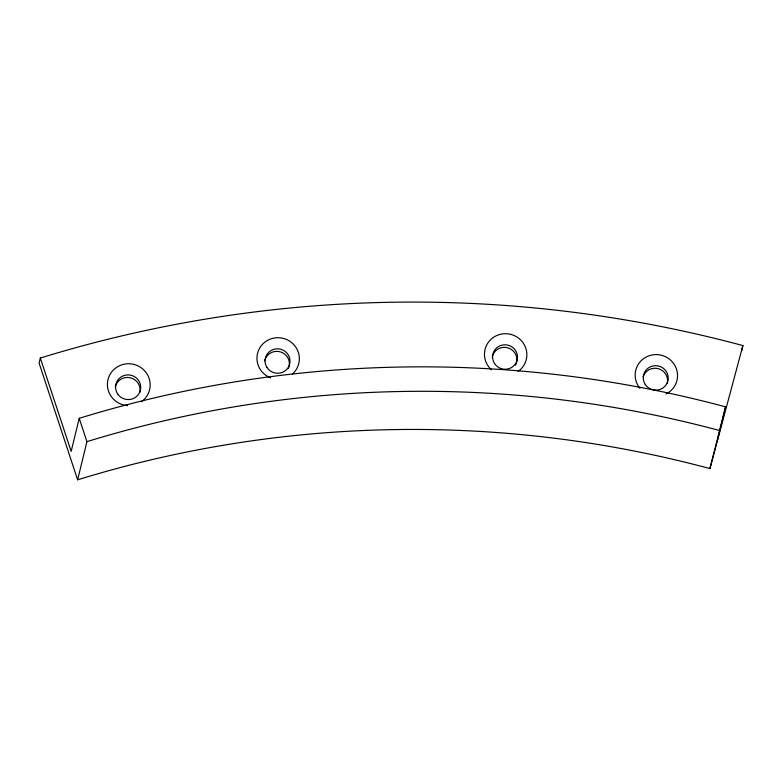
<?xml version="1.0" encoding="UTF-8"?>
<svg xmlns="http://www.w3.org/2000/svg" width="782" height="782" viewBox="0 0 782 782"><rect width="100%" height="100%" fill="white"/><g stroke="black" fill="none" stroke-linecap="round" stroke-linejoin="round"><path stroke-width="1.17" d="M40.341 358.039L39.1 363.122L77.633 479.806A1124.008 1099.042 13.7 0 1 709.939 468.584L742.9 345.566A1248.903 1221.152 13.7 0 0 40.341 358.039L71.162 451.38L79.226 418.321A1148.993 1123.46 13.7 0 1 725.579 406.845L717.524 439.904M77.633 479.806L86.929 441.654L79.226 418.321M709.939 468.584L725.579 406.845M741.659 350.659L742.9 345.566M86.929 441.654A1124.008 1099.042 13.7 0 1 719.235 430.432M643.185 376.777A12.492 12.209 13.7 0 1 658.239 368.664A12.492 12.209 13.7 0 1 667.31 383.131M492.22 356.905A12.492 12.209 13.7 0 1 508.583 348.088A12.492 12.209 13.7 0 1 515.534 365.243M115.237 387.09A12.59 12.316 13.7 0 1 130.154 377.745A12.59 12.316 13.7 0 1 139.831 392.466M264.707 360.922A12.492 12.209 13.7 0 1 280.562 351.929A12.492 12.209 13.7 0 1 288.48 368.283M639.872 388.292A21.231 20.762 13.7 0 1 644.192 358.224A21.231 20.762 13.7 0 1 674.524 364.862A21.231 20.762 13.7 0 1 665.981 394.001M491.467 369.788A21.231 20.762 13.7 0 1 490.93 339.388A21.231 20.762 13.7 0 1 521.907 341.294A21.231 20.762 13.7 0 1 518.114 371.43M127.652 405.604A21.407 20.928 13.7 0 1 108.688 377.315A21.407 20.928 13.7 0 1 141.65 368.087A21.407 20.928 13.7 0 1 141.337 401.782M270.552 377.823A21.231 20.762 13.7 0 1 259.79 347.912A21.231 20.762 13.7 0 1 291.5 342.477A21.231 20.762 13.7 0 1 292.341 374.089M645.267 384.48A12.492 12.209 13.7 0 0 666.841 383.591A12.492 12.209 13.7 0 0 655.081 365.702A12.492 12.209 13.7 0 0 645.267 384.48M494.576 363.581A12.492 12.209 13.7 0 0 516.149 362.692A12.492 12.209 13.7 0 0 504.39 344.813A12.492 12.209 13.7 0 0 494.576 363.581M117.603 393.845A12.59 12.316 13.7 0 0 139.362 392.945A12.59 12.316 13.7 0 0 127.495 374.92A12.59 12.316 13.7 0 0 117.603 393.845M267.073 367.589A12.492 12.209 13.7 0 0 288.646 366.709A12.492 12.209 13.7 0 0 276.877 348.821A12.492 12.209 13.7 0 0 267.073 367.589"/></g></svg>
